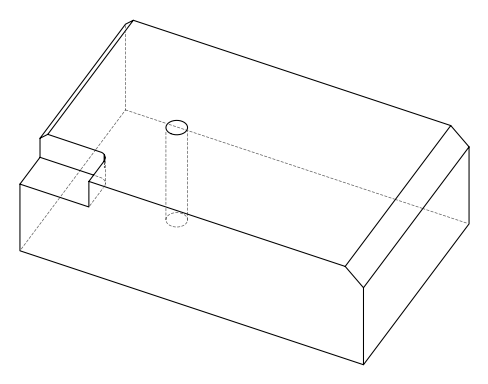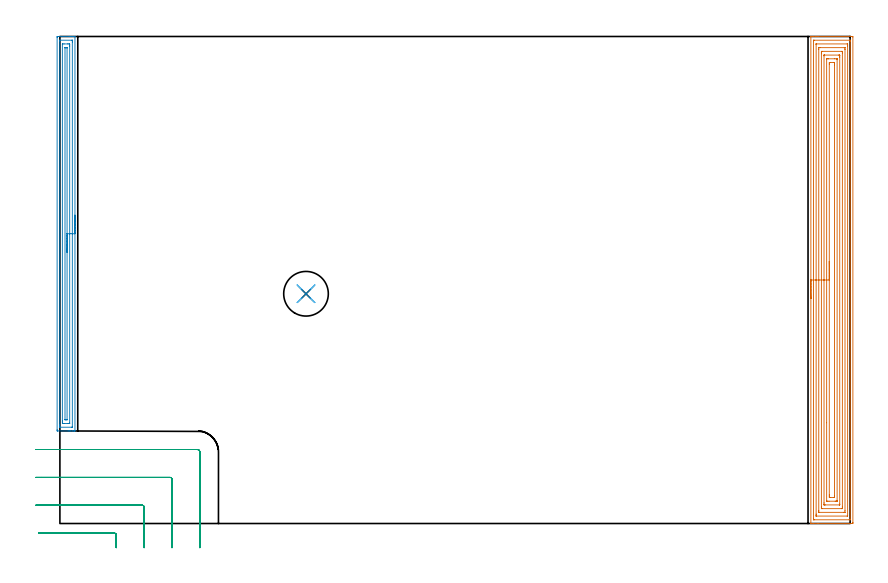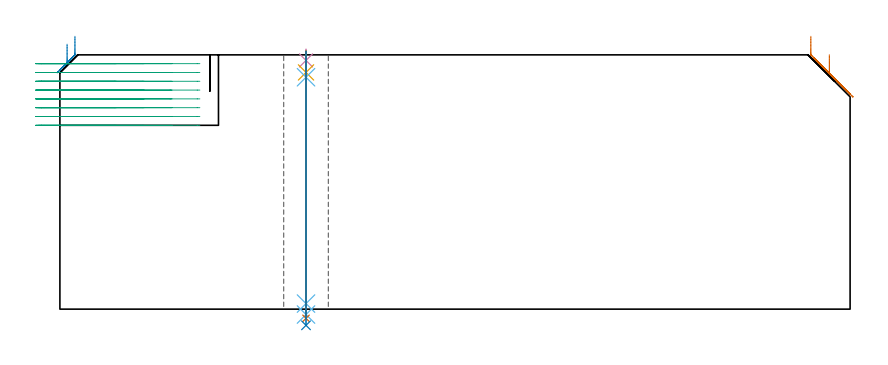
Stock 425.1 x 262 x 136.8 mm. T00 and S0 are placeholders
(PLAN: 8 operations, 6 tool changes, 33 min)
(1 AREA_MILL | FG_CHAMFER_SURFACE | UGT0205_001 | 17.2 min | 66908 mm3)
(2 AREA_MILL_1 | FG_CHAMFER_SURFACE_1 | UGT0205_001 | 6.99 min | 10023 mm3)
(3 MILL_CORNER_NOTCH_RECTANGULAR | CORNER_NOTCH_RECTANGULAR | UGT0201_094 | Follow Part, ap 5, ae 75% | 6.91 min | 159705 mm3)
(4 SPOT_DRILL | STEP1HOLE | NXT0321_9005460120000 | 0.05 min | 201 mm3)
(5 DRILL_BLIND_HOLE_INTO_CENTER | STEP1HOLE | UGT0301_185 | 0.05 min | 185 mm3)
(6 GUN_DRILL_THROUGH_HOLE | STEP1HOLE | UGT0307_002 | 0.62 min | 3579 mm3)
(7 SPADE_DRILL_TO_ENLARGE_THROUGH_HOLE | STEP1HOLE | UGT0306_006 | 0.58 min | 21780 mm3)
(8 DRILL_TO_ENLARGE_THROUGH_HOLE | STEP1HOLE | UGT0301_057 | 0.59 min | 36098 mm3)
(TOOL UGT0205_001 | Chamfer Mill 20 x 3 x 45 deg. | D20 FL50 Z2)
(TOOL UGT0201_094 | End mill 20 mm | D20 FL38 Z4)
(TOOL NXT0321_9005460120000 | NC Spot Drill, 142deg, 12mm, Carbide, Uncoated | D12 PA142 FL30 Z2)
(TOOL UGT0301_185 | Twist Drill 6.3 mm | D6.3 PA118 FL61 Z2)
(TOOL UGT0307_002 | Gun Drill 6 mm | D6 PA130 FL24 Z1)
(TOOL UGT0306_006 | Spade Drill 15.5mm | D15.5 PA132 FL10 Z2)
(TOOL UGT0301_057 | Twist Drill 24 mm | D24 PA118 FL160 Z2)
(OP 1 AREA_MILL)
G17 G21 G94 G90
T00 M6
G54
G17 G0 G90 X404. Y121. S1061 M3
G43 Z146.8 H0
G94 G1 Y121.038 Z145.928 F250.
Y121.152 Z145.063
Y121.341 Z144.212
Y121.603 Z143.38
Y121.937 Z142.574
Y122.34 Z141.8
Y122.808 Z141.064
Y123.34 Z140.372
Y123.929 Z139.729
Y124.572 Z139.14
Y125.264 Z138.608
Y126. Z138.14
Y126.774 Z137.737
Y127.58 Z137.403
Y128.412 Z137.141
Y129.263 Z136.952
Y130.128 Z136.838
Y131. Z136.8
Y261.833
X404.003 Y261.99 Z136.788
X404.054 Y261.993 Z136.737
X404.448 Y262. Z136.352
X404.821 Z135.979
X405.489 Z135.306
X406.716 Z134.081
X407.273 Z133.521
X407.886 Z132.909
X426.003 Z114.795
X426.283 Y261.998 Z114.514
X426.592 Y261.99 Z114.206
X426.599 Y261.681 Z114.199
X426.6 Y0.614 Z114.2
X426.597 Y0.316 Z114.202
X426.592 Y0.01 Z114.206
X426.281 Y0. Z114.516
X407.886 Z132.909
X405.489 Z135.306
X404.448 Z136.352
X404.027 Z136.764
X404.003 Y0.009 Z136.788
X404. Y0.167 Z136.8
Y131.
X405.414 Z135.386
X405.415 Y259.75 Z135.385
X405.418 Y259.901 Z135.382
X405.422 Y259.991 Z135.378
X405.44 Y259.994 Z135.36
X405.489 Y259.997 Z135.311
X405.982 Y260. Z134.818
X424.711 Z116.089
X425.111 Y259.997 Z115.689
X425.167 Y259.994 Z115.633
X425.178 Y259.991 Z115.622
X425.181 Y259.926 Z115.619
X425.184 Y259.826 Z115.616
X425.186 Y259.675 Z115.614
Y259.6
X425.185 Y2.25 Z115.615
X425.182 Y2.1 Z115.618
X425.179 Y2.009 Z115.621
X425.16 Y2.006 Z115.64
X425.111 Y2.003 Z115.689
X424.618 Y2. Z116.182
X405.889 Z134.911
X405.489 Y2.003 Z135.311
X405.433 Y2.006 Z135.367
X405.422 Y2.009 Z135.378
X405.419 Y2.075 Z135.381
X405.416 Y2.175 Z135.384
X405.414 Y2.475 Z135.386
Y131.
X406.828 Z133.972
X406.829 Y257.814 Z133.971
X406.83 Y257.925 Z133.97
X406.833 Y257.979 Z133.967
X406.834 Y257.986 Z133.966
X406.849 Y257.99 Z133.951
X406.902 Y257.995 Z133.898
X407.088 Y257.999 Z133.712
X423.513 Y258. Z117.287
X423.637 Y257.998 Z117.163
X423.736 Y257.993 Z117.064
X423.763 Y257.99 Z117.037
X423.766 Y257.984 Z117.034
X423.768 Y257.962 Z117.032
X423.77 Y257.814 Z117.03
X423.771 Y257.369 Z117.029
X423.772 Y256.921 Z117.028
X423.771 Y4.186 Z117.029
X423.77 Y4.075 Z117.03
X423.767 Y4.021 Z117.033
X423.766 Y4.014 Z117.034
X423.751 Y4.01 Z117.049
X423.698 Y4.005 Z117.102
X423.512 Y4.001 Z117.288
X407.087 Y4. Z133.713
X406.963 Y4.002 Z133.837
X406.865 Y4.007 Z133.935
X406.837 Y4.01 Z133.963
X406.835 Y4.016 Z133.965
X406.832 Y4.038 Z133.968
X406.83 Y4.186 Z133.97
X406.829 Y4.631 Z133.971
Y5.079
X406.828 Y131. Z133.972
X408.243 Z132.557
Y255.135
X408.249 Y255.943 Z132.551
X408.253 Y255.99 Z132.547
X408.301 Y255.994 Z132.499
X408.409 Y255.998 Z132.391
X408.625 Y256. Z132.175
X409.057 Z131.743
X421.987 Z118.813
X422.196 Y255.998 Z118.604
X422.3 Y255.994 Z118.5
X422.346 Y255.99 Z118.454
X422.35 Y255.957 Z118.45
X422.357 Y255.213 Z118.443
Y255.135
Y6.865
X422.351 Y6.057 Z118.449
X422.347 Y6.01 Z118.453
X422.299 Y6.006 Z118.501
X422.191 Y6.002 Z118.609
X421.975 Y6. Z118.825
X421.543 Z119.257
X408.613 Z132.187
X408.404 Y6.002 Z132.396
X408.3 Y6.006 Z132.5
X408.254 Y6.01 Z132.546
X408.25 Y6.043 Z132.55
X408.243 Y6.787 Z132.557
Y6.865
Y131.
X409.657 Z131.143
Y252.748
X409.658 Y253.349 Z131.142
X409.66 Y253.638 Z131.14
X409.664 Y253.932 Z131.136
X409.67 Y253.991 Z131.13
X409.705 Y253.993 Z131.095
X409.786 Y253.997 Z131.014
X409.949 Y253.999 Z130.851
X410.19 Y254. Z130.61
X420.651 Y253.999 Z120.149
X420.896 Y253.996 Z119.904
X420.931 Y253.99 Z119.869
X420.937 Y253.981 Z119.863
X420.939 Y253.953 Z119.861
X420.942 Y253.349 Z119.858
X420.943 Y253.056 Z119.857
Y9.252
X420.942 Y8.651 Z119.858
X420.94 Y8.362 Z119.86
X420.936 Y8.068 Z119.864
X420.93 Y8.009 Z119.87
X420.895 Y8.007 Z119.905
X420.814 Y8.003 Z119.986
X420.651 Y8.001 Z120.149
X420.41 Y8. Z120.39
X409.949 Y8.001 Z130.851
X409.704 Y8.004 Z131.096
X409.669 Y8.01 Z131.131
X409.664 Y8.019 Z131.136
X409.661 Y8.046 Z131.139
X409.658 Y8.651 Z131.142
X409.657 Y8.943 Z131.143
Y131.
X411.071 Z129.729
X411.072 Y251.562 Z129.728
X411.074 Y251.894 Z129.726
X411.076 Y251.975 Z129.724
X411.077 Y251.988 Z129.723
X411.098 Y251.992 Z129.702
X411.15 Y251.996 Z129.65
X411.296 Y251.999 Z129.504
X418.868 Y252. Z121.932
X419.324 Y251.998 Z121.476
X419.487 Y251.992 Z121.313
X419.522 Y251.99 Z121.278
X419.524 Y251.931 Z121.276
X419.527 Y251.795 Z121.273
X419.528 Y251.562 Z121.272
X419.529 Y250.9 Z121.271
X419.528 Y10.438 Z121.272
X419.526 Y10.106 Z121.274
X419.524 Y10.025 Z121.276
X419.523 Y10.012 Z121.277
X419.502 Y10.008 Z121.298
X419.45 Y10.004 Z121.35
X419.304 Y10.001 Z121.496
X411.733 Y10. Z129.067
X411.276 Y10.002 Z129.524
X411.113 Y10.008 Z129.687
X411.079 Y10.01 Z129.721
X411.076 Y10.069 Z129.724
X411.073 Y10.205 Z129.727
X411.072 Y10.438 Z129.728
X411.071 Y11.1 Z129.729
Y131.
X412.485 Z128.315
X412.486 Y249.776 Z128.314
X412.487 Y249.914 Z128.313
X412.489 Y249.961 Z128.311
X412.492 Y249.989 Z128.308
X412.513 Y249.991 Z128.287
X412.624 Y249.995 Z128.176
X413.293 Y250. Z127.507
X413.516 Z127.284
X416.86 Z123.94
X417.753 Z123.047
X417.976 Y249.997 Z122.824
X418.05 Y249.994 Z122.75
X418.103 Y249.99 Z122.697
X418.108 Y249.915 Z122.692
X418.112 Y249.776 Z122.688
X418.114 Y249.638 Z122.686
Y12.224
X418.113 Y12.086 Z122.687
X418.111 Y12.039 Z122.689
X418.108 Y12.011 Z122.692
X418.087 Y12.009 Z122.713
X417.976 Y12.005 Z122.824
X417.307 Y12. Z123.493
X417.084 Z123.716
X413.74 Z127.06
X412.847 Z127.953
X412.624 Y12.003 Z128.176
X412.55 Y12.006 Z128.25
X412.497 Y12.01 Z128.303
X412.492 Y12.085 Z128.308
X412.488 Y12.224 Z128.312
X412.486 Y12.362 Z128.314
X412.485 Y54.225 Z128.315
Y131.
X413.9 Z126.9
Y247.097
X413.902 Y247.604 Z126.898
X413.907 Y247.99 Z126.893
X414.399 Y248. Z126.401
X416.182 Z124.618
X416.693 Y247.99 Z124.107
X416.699 Y247.483 Z124.101
X416.7 Y247.097 Z124.1
X416.701 Y246.588 Z124.099
X416.7 Y14.903 Z124.1
X416.698 Y14.396 Z124.102
X416.693 Y14.01 Z124.107
X416.201 Y14. Z124.599
X414.418 Z126.382
X414.408 Z126.392
X413.907 Y14.01 Z126.893
X413.901 Y14.517 Z126.899
X413.9 Y14.903 Z126.9
Y15.412
Y131.
Y131.872 Z126.938
Y132.736 Z127.052
Y133.588 Z127.241
Y134.42 Z127.504
Y135.226 Z127.837
Y136. Z128.24
Y136.736 Z128.709
Y137.428 Z129.24
Y138.071 Z129.829
Y138.66 Z130.473
Y139.191 Z131.165
Y139.66 Z131.9
Y140.063 Z132.674
Y140.397 Z133.48
Y140.659 Z134.312
Y140.848 Z135.164
Y140.962 Z136.029
Y141. Z136.9
G0 Z146.8
M5
M2
(OP 2 AREA_MILL_1)
G17 G21 G94 G90
T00 M6
G54
G17 G0 G90 X8.1 Y165.9 S1061 M3
G43 Z146.8 H0
G94 G1 Y165.862 Z145.928 F250.
Y165.748 Z145.063
Y165.559 Z144.212
Y165.297 Z143.38
Y164.963 Z142.574
Y164.56 Z141.8
Y164.092 Z141.064
Y163.56 Z140.372
Y162.971 Z139.729
Y162.328 Z139.139
Y161.636 Z138.608
Y160.9 Z138.14
Y160.126 Z137.737
Y159.32 Z137.403
Y158.488 Z137.141
Y157.637 Z136.952
Y156.772 Z136.838
Y155.9 Z136.8
Y49.978
X8.098 Y49.81 Z136.789
X7.939 Y49.802 Z136.632
X7.775 Y49.8 Z136.474
X7.514 Z136.213
X6.813 Z135.508
X5.585 Z134.282
X5.057 Z133.751
X4.442 Z133.138
X-1.092 Y49.801 Z127.606
X-1.309 Y49.804 Z127.388
X-1.492 Y49.81 Z127.205
X-1.497 Y50.013 Z127.202
X-1.499 Y50.425 Z127.201
Y261.375
X-1.496 Y261.787 Z127.202
X-1.492 Y261.99 Z127.205
X-1.092 Y262. Z127.606
X5.057 Z133.751
X5.585 Z134.282
X5.935 Z134.631
X6.463 Z135.159
X6.813 Z135.508
X7.514 Z136.213
X7.775 Z136.474
X7.939 Y261.998 Z136.632
X8.098 Y261.99 Z136.789
X8.1 Y261.822 Z136.8
Y155.9
X6.686 Z135.386
X6.685 Y52.213 Z135.385
X6.681 Y51.832 Z135.381
X6.679 Y51.816 Z135.379
X6.655 Y51.81 Z135.355
X6.584 Y51.804 Z135.284
X6.476 Y51.801 Z135.176
X0.192 Y51.8 Z128.892
X-0.007 Y51.802 Z128.693
X-0.041 Y51.805 Z128.659
X-0.072 Y51.809 Z128.628
X-0.079 Y51.851 Z128.621
X-0.084 Y52.081 Z128.616
X-0.085 Y52.213 Z128.615
X-0.086 Y52.977 Z128.614
X-0.085 Y259.587 Z128.615
X-0.081 Y259.968 Z128.619
X-0.079 Y259.984 Z128.621
X-0.055 Y259.99 Z128.645
X0.016 Y259.996 Z128.716
X0.124 Y259.999 Z128.824
X6.408 Y260. Z135.108
X6.607 Y259.998 Z135.307
X6.641 Y259.995 Z135.341
X6.672 Y259.991 Z135.372
X6.679 Y259.949 Z135.379
X6.684 Y259.719 Z135.384
X6.685 Y259.587 Z135.385
X6.686 Y258.823 Z135.386
Y155.9
X5.272 Z133.972
X5.271 Y54.001 Z133.971
X5.27 Y53.891 Z133.97
X5.268 Y53.837 Z133.968
X5.265 Y53.817 Z133.965
X5.247 Y53.807 Z133.947
X5.057 Y53.804 Z133.757
X4.375 Y53.8 Z133.075
X2.422 Z131.122
X1.739 Y53.801 Z130.439
X1.543 Y53.805 Z130.243
X1.353 Y53.81 Z130.053
X1.335 Y54.001 Z130.035
X1.332 Y54.216 Z130.032
X1.329 Y54.894 Z130.029
X1.328 Y55.113 Z130.028
X1.329 Y257.8 Z130.029
X1.33 Y257.909 Z130.03
X1.332 Y257.963 Z130.032
X1.335 Y257.984 Z130.035
X1.353 Y257.993 Z130.053
X1.543 Y257.996 Z130.243
X2.225 Y258. Z130.925
X4.178 Z132.878
X4.861 Y257.999 Z133.561
X5.057 Y257.996 Z133.757
X5.247 Y257.99 Z133.947
X5.264 Y257.8 Z133.964
X5.268 Y257.585 Z133.968
X5.271 Y256.906 Z133.971
Y256.687
X5.272 Y155.9 Z133.972
X3.857 Z132.557
Y55.926
X3.855 Y55.857 Z132.555
X3.852 Y55.82 Z132.552
X3.849 Y55.81 Z132.549
X3.841 Y55.807 Z132.541
X3.733 Y55.803 Z132.433
X3.288 Y55.8 Z131.988
X2.867 Y55.806 Z131.567
X2.763 Y55.81 Z131.463
X2.749 Y55.815 Z131.449
X2.747 Y55.831 Z131.447
X2.744 Y55.867 Z131.444
X2.743 Y55.945 Z131.443
Y255.874
X2.745 Y255.943 Z131.445
X2.748 Y255.98 Z131.448
X2.751 Y255.99 Z131.451
X2.759 Y255.993 Z131.459
X2.867 Y255.997 Z131.567
X3.312 Y256. Z132.012
X3.733 Y255.994 Z132.433
X3.837 Y255.99 Z132.537
X3.851 Y255.985 Z132.551
X3.853 Y255.969 Z132.553
X3.856 Y255.933 Z132.556
X3.857 Y255.855 Z132.557
Y155.9
Y155.028 Z132.595
Y154.164 Z132.709
Y153.312 Z132.898
Y152.48 Z133.16
Y151.674 Z133.494
Y150.9 Z133.897
Y150.164 Z134.366
Y149.472 Z134.897
Y148.829 Z135.486
Y148.24 Z136.129
Y147.709 Z136.822
Y147.24 Z137.557
Y146.837 Z138.331
Y146.503 Z139.137
Y146.241 Z139.969
Y146.052 Z140.821
Y145.938 Z141.686
Y145.9 Z142.557
G0 Z146.8
M5
M2
(OP 3 MILL_CORNER_NOTCH_RECTANGULAR)
G17 G21 G94 G90
T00 M6
G54
G17 G0 G90 X30.3 Y-13. S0 M3
G43 Z146.8 H0
Z132.062
G94 G1 Y-10. F250.
Y-6.195 F500.
G3 X29.305 Y-5.2 R1.
G1 X-8.542
X-11.542 F250.
G0 Z146.8
X45.3 Y-13.
Z132.062
G1 Y-10.
Y8.805 F500.
G3 X44.305 Y9.8 R1.
G1 X-10.
X-13. F250.
G0 Z146.8
X60.3 Y-13.
Z132.062
G1 Y-10.
Y23.805 F500.
G3 X59.305 Y24.8 R1.
G1 X-10.
X-13. F250.
G0 Z146.8
X75.3 Y-13.
Z132.062
G1 Y-10.
Y38.4 F500.
G3 X73.9 Y39.8 R1.4
G1 X-10.
X-13. F250.
G0 Z146.8
X30.3 Y-13.
Z127.325
G1 Y-10.
Y-6.195 F500.
G3 X29.305 Y-5.2 R1.
G1 X-8.542
X-11.542 F250.
G0 Z146.8
X45.3 Y-13.
Z127.325
G1 Y-10.
Y8.805 F500.
G3 X44.305 Y9.8 R1.
G1 X-10.
X-13. F250.
G0 Z146.8
X60.3 Y-13.
Z127.325
G1 Y-10.
Y23.805 F500.
G3 X59.305 Y24.8 R1.
G1 X-10.
X-13. F250.
G0 Z146.8
X75.3 Y-13.
Z127.325
G1 Y-10.
Y38.4 F500.
G3 X73.9 Y39.8 R1.4
G1 X-10.
X-13. F250.
G0 Z146.8
X30.3 Y-13.
Z122.587
G1 Y-10.
Y-6.195 F500.
G3 X29.305 Y-5.2 R1.
G1 X-8.542
X-11.542 F250.
G0 Z146.8
X45.3 Y-13.
Z122.587
G1 Y-10.
Y8.805 F500.
G3 X44.305 Y9.8 R1.
G1 X-10.
X-13. F250.
G0 Z146.8
X60.3 Y-13.
Z122.587
G1 Y-10.
Y23.805 F500.
G3 X59.305 Y24.8 R1.
G1 X-10.
X-13. F250.
G0 Z146.8
X75.3 Y-13.
Z122.587
G1 Y-10.
Y38.4 F500.
G3 X73.9 Y39.8 R1.4
G1 X-10.
X-13. F250.
G0 Z146.8
X30.3 Y-13.
Z117.85
G1 Y-10.
Y-6.195 F500.
G3 X29.305 Y-5.2 R1.
G1 X-8.542
X-11.542 F250.
G0 Z146.8
X45.3 Y-13.
Z117.85
G1 Y-10.
Y8.805 F500.
G3 X44.305 Y9.8 R1.
G1 X-10.
X-13. F250.
G0 Z146.8
X60.3 Y-13.
Z117.85
G1 Y-10.
Y23.805 F500.
G3 X59.305 Y24.8 R1.
G1 X-10.
X-13. F250.
G0 Z146.8
X75.3 Y-13.
Z117.85
G1 Y-10.
Y38.4 F500.
G3 X73.9 Y39.8 R1.4
G1 X-10.
X-13. F250.
G0 Z146.8
X30.3 Y-13.
Z113.112
G1 Y-10.
Y-6.195 F500.
G3 X29.305 Y-5.2 R1.
G1 X-8.542
X-11.542 F250.
G0 Z146.8
X45.3 Y-13.
Z113.112
G1 Y-10.
Y8.805 F500.
G3 X44.305 Y9.8 R1.
G1 X-10.
X-13. F250.
G0 Z146.8
X60.3 Y-13.
Z113.112
G1 Y-10.
Y23.805 F500.
G3 X59.305 Y24.8 R1.
G1 X-10.
X-13. F250.
G0 Z146.8
X75.3 Y-13.
Z113.112
G1 Y-10.
Y38.4 F500.
G3 X73.9 Y39.8 R1.4
G1 X-10.
X-13. F250.
G0 Z146.8
X30.3 Y-13.
Z108.375
G1 Y-10.
Y-6.195 F500.
G3 X29.305 Y-5.2 R1.
G1 X-8.542
X-11.542 F250.
G0 Z146.8
X45.3 Y-13.
Z108.375
G1 Y-10.
Y8.805 F500.
G3 X44.305 Y9.8 R1.
G1 X-10.
X-13. F250.
G0 Z146.8
X60.3 Y-13.
Z108.375
G1 Y-10.
Y23.805 F500.
G3 X59.305 Y24.8 R1.
G1 X-10.
X-13. F250.
G0 Z146.8
X75.3 Y-13.
Z108.375
G1 Y-10.
Y38.4 F500.
G3 X73.9 Y39.8 R1.4
G1 X-10.
X-13. F250.
G0 Z146.8
X30.3 Y-13.
Z103.637
G1 Y-10.
Y-6.195 F500.
G3 X29.305 Y-5.2 R1.
G1 X-8.542
X-11.542 F250.
G0 Z146.8
X45.3 Y-13.
Z103.637
G1 Y-10.
Y8.805 F500.
G3 X44.305 Y9.8 R1.
G1 X-10.
X-13. F250.
G0 Z146.8
X60.3 Y-13.
Z103.637
G1 Y-10.
Y23.805 F500.
G3 X59.305 Y24.8 R1.
G1 X-10.
X-13. F250.
G0 Z146.8
X75.3 Y-13.
Z103.637
G1 Y-10.
Y38.4 F500.
G3 X73.9 Y39.8 R1.4
G1 X-10.
X-13. F250.
G0 Z146.8
X30.3 Y-13.
Z98.9
G1 Y-10.
Y-6.195 F500.
G3 X29.305 Y-5.2 R1.
G1 X-8.542
X-11.542 F250.
G0 Z146.8
X45.3 Y-13.
Z98.9
G1 Y-10.
Y8.805 F500.
G3 X44.305 Y9.8 R1.
G1 X-10.
X-13. F250.
G0 Z146.8
X60.3 Y-13.
Z98.9
G1 Y-10.
Y23.805 F500.
G3 X59.305 Y24.8 R1.
G1 X-10.
X-13. F250.
G0 Z146.8
X75.3 Y-13.
Z98.9
G1 Y-10.
Y38.4 F500.
G3 X73.9 Y39.8 R1.4
G1 X-10.
X-13. F250.
G0 Z146.8
M5
M2
(OP 4 SPOT_DRILL)
G17 G21 G94 G90
T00 M6
G54
G17 G0 G90 X132.4 Y123.6 S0 M3
G43 Z146.8 H0
G94 G81 G98 Z133.8 F250. R139.8
G80
M5
M2
(OP 5 DRILL_BLIND_HOLE_INTO_CENTER)
G17 G21 G94 G90
T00 M6
G54
G17 G0 G90 X132.4 Y123.6 S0 M3
G43 Z146.8 H0
G94 G81 G98 Z127.35 F250. R138.8
G80
M5
M2
(OP 6 GUN_DRILL_THROUGH_HOLE)
G17 G21 G94 G90
T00 M6
G54
G17 G0 G90 X132.4 Y123.6 M8
G43 Z146.8 H0
Z134.913
S716 M3
G94 G1 Z124.754 F125. M26
G4 X.084
Z3. F250.
G4 X.084
Z-2.899 F125.
G4 X.084
M5
M9
G0 Z134.913
Z146.8
M2
(OP 7 SPADE_DRILL_TO_ENLARGE_THROUGH_HOLE)
G17 G21 G94 G90
T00 M6
G54
G17 G0 G90 X132.4 Y123.6 S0 M3
G43 Z146.8 H0
G94 G73 G98 Z-4.951 F250. Q14.175 R138.8
G80
M5
M2
(OP 8 DRILL_TO_ENLARGE_THROUGH_HOLE)
G17 G21 G94 G90
T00 M6
G54
G17 G0 G90 X132.4 Y123.6 S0 M3
G43 Z146.8 H0
G94 G73 G98 Z-8.71 F250. Q20.787 R138.8
G80
M5
M2
